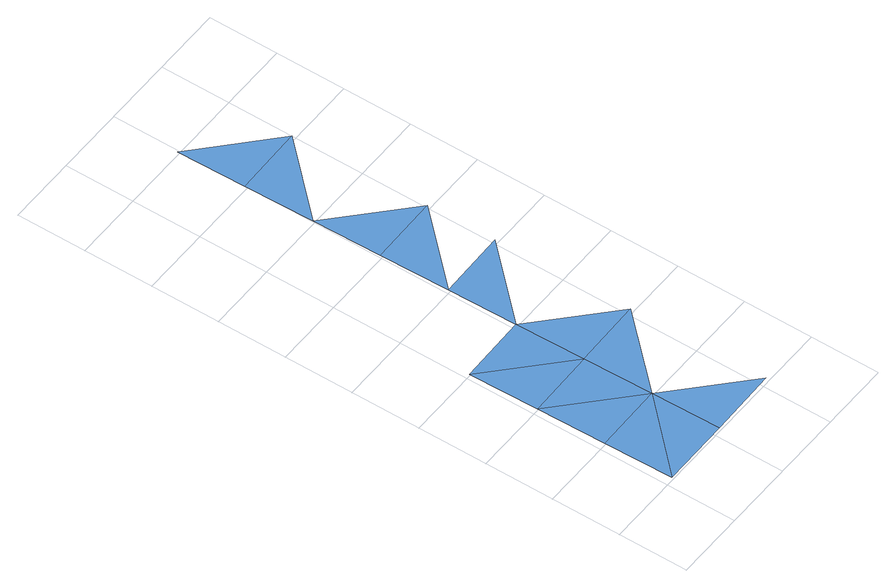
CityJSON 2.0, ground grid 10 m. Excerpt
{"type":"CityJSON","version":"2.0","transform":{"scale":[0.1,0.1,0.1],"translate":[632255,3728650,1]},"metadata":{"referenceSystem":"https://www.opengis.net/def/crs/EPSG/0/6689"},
"CityObjects":{
"waterbody1":{"type":"WaterBody","attributes":{"name":"福岡県津波浸水想定図","class":"1140","function":"2","WaterBodyTsunamiRiskAttribute.description":"1","WaterBodyTsunamiRiskAttribute.rank":"2"},"geometry":[{"type":"MultiSurface","lod":"1","boundaries":[[[0,1,2]],[[1,0,3]],[[4,5,6]],[[5,7,6]]]}]},
"waterbody2":{"type":"WaterBody","attributes":{"name":"福岡県津波浸水想定図","class":"1140","function":"2","WaterBodyTsunamiRiskAttribute.description":"1","WaterBodyTsunamiRiskAttribute.rank":"3"},"geometry":[{"type":"MultiSurface","lod":"1","boundaries":[[[8,2,1]],[[8,9,10]],[[1,9,8]],[[10,9,11]],[[1,3,12]],[[1,13,9]],[[13,11,9]],[[14,11,15]],[[14,16,17]],[[17,16,4]]]}]}
},
"vertices":[
[14,3,8],[112,104,8],[12,102,8],[114,4,8],[102,604,8],[200,706,8],[100,704,8],[98,804,8],
[10,202,8],[110,204,8],[8,302,8],[108,304,8],[214,6,8],[210,206,8],[106,404,8],[206,406,8],[204,506,8],[104,504,8]
]}
